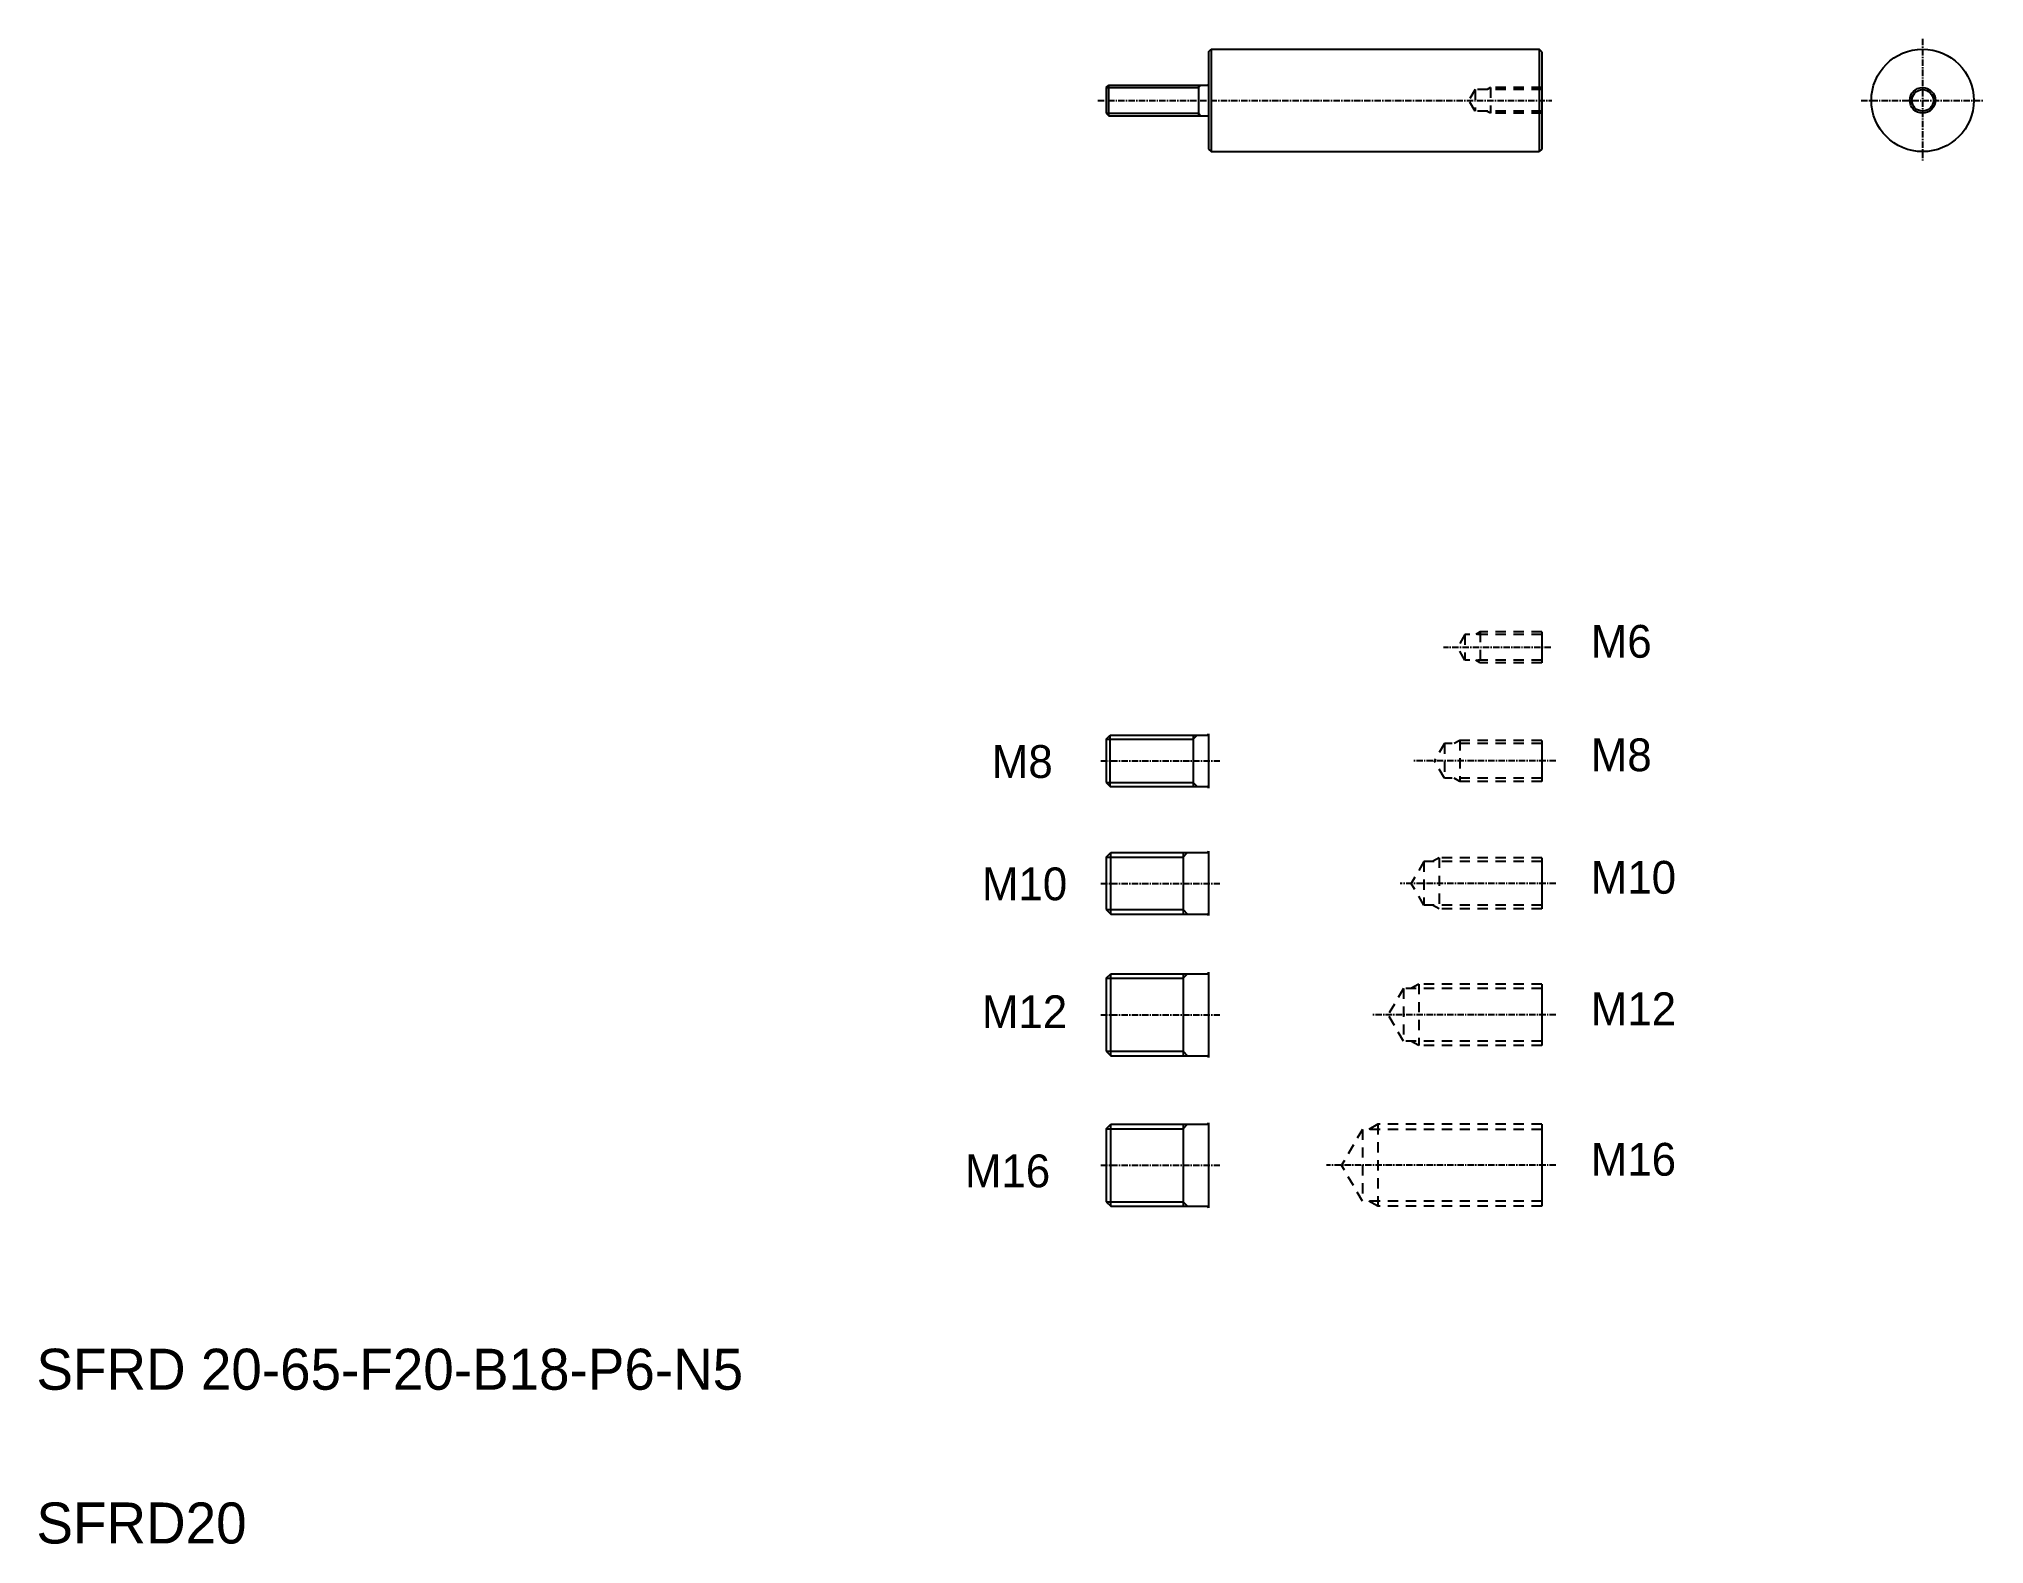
# Model space of a CAD drawing. Extents: x 78 to 457, y 98 to 392.
import ezdxf

# ---------------------------------------------------------------- set-up
doc = ezdxf.new("R2010")
doc.units = 0
doc.linetypes.add('CENTER', pattern=[2, 1.25, -0.25, 0.25, -0.25])
doc.linetypes.add('DASHED', pattern=[3.5, 2, -1.5])
doc.layers.get('0').update_dxf_attribs({"linetype": 'CONTINUOUS'})
doc.layers.add('CENTER', color=1, linetype='CENTER')

msp = doc.modelspace()

# ---------------------------------------------------------------- linework, layer by layer
at = {"color": 7, "linetype": 'CONTINUOUS'}
for p, q in [((305.88, 389.5), (306.38, 390)), ((305.88, 389.5), (305.88, 370.5)), ((306.38, 390), (370.38, 390)), ((306.38, 390), (306.38, 370)), ((370.38, 390), (370.38, 370)), ((370.88, 389.5), (370.38, 390)), ((370.88, 389.5), (370.88, 370.5)), ((285.88, 382.5), (286.38, 383)), ((286.38, 383), (305.68, 383)), ((286.38, 377), (286.38, 383)), ((303.88, 383), (303.88, 377)), ((285.88, 377.5), (286.38, 377)), ((286.38, 377), (305.68, 377)), ((305.88, 370.5), (306.38, 370)), ((306.38, 370), (370.38, 370)), ((370.88, 370.5), (370.38, 370)), ((370.88, 276.29), (370.88, 270.29)), ((285.88, 255.39), (286.63, 256.14)), ((286.63, 246.14), (286.63, 256.14)), ((286.63, 256.14), (305.58, 256.14)), ((302.88, 256.14), (302.88, 246.14)), ((370.88, 255.14), (370.88, 247.14)), ((285.88, 246.89), (286.63, 246.14)), ((286.63, 246.14), (305.58, 246.14)), ((285.88, 232.37), (286.76, 233.24)), ((286.76, 221.24), (286.76, 233.24)), ((286.76, 233.24), (305.58, 233.24)), ((300.88, 233.24), (300.88, 221.24)), ((370.88, 232.24), (370.88, 222.24)), ((285.88, 222.12), (286.76, 221.24)), ((286.76, 221.24), (305.58, 221.24)), ((285.88, 208.72), (286.76, 209.59)), ((286.76, 193.59), (286.76, 209.59)), ((286.76, 209.59), (305.58, 209.59)), ((300.88, 209.59), (300.88, 193.59)), ((370.88, 207.59), (370.88, 195.59)), ((285.88, 194.47), (286.76, 193.59)), ((286.76, 193.59), (305.58, 193.59)), ((285.88, 179.35), (286.76, 180.23)), ((286.76, 164.23), (286.76, 180.23)), ((286.76, 180.23), (305.58, 180.23)), ((300.88, 180.23), (300.88, 164.23)), ((370.88, 180.23), (370.88, 164.23)), ((285.88, 165.1), (286.76, 164.23)), ((286.76, 164.23), (305.58, 164.23))]:
    msp.add_line(p, q, dxfattribs=at)
for p, q in [((370.88, 384.75), (370.88, 384.75)), ((285.88, 382.5), (285.88, 377.5)), ((370.88, 380), (370.88, 380)), ((285.88, 255.39), (285.88, 246.89)), ((285.88, 232.37), (285.88, 222.12)), ((285.88, 208.72), (285.88, 194.47)), ((285.88, 179.35), (285.88, 165.1))]:
    msp.add_line(p, q)
at = {"color": 3, "linetype": 'CONTINUOUS'}
for p, q in [((285.88, 382.5), (303.88, 382.5)), ((303.88, 382.5), (304.38, 383)), ((285.88, 377.5), (303.88, 377.5)), ((303.88, 377.5), (304.38, 377)), ((285.88, 255.39), (302.88, 255.39)), ((302.88, 255.39), (303.63, 256.14)), ((285.88, 246.89), (302.88, 246.89)), ((302.88, 246.89), (303.63, 246.14)), ((285.88, 232.37), (300.88, 232.37)), ((300.88, 232.37), (301.76, 233.24)), ((285.88, 222.12), (300.88, 222.12)), ((300.88, 222.12), (301.76, 221.24)), ((300.88, 208.72), (301.76, 209.59)), ((285.88, 208.72), (300.88, 208.72)), ((285.88, 194.47), (300.88, 194.47)), ((300.88, 194.47), (301.76, 193.59)), ((285.88, 179.35), (300.88, 179.35)), ((300.88, 179.35), (301.76, 180.23)), ((285.88, 165.1), (300.88, 165.1)), ((300.88, 165.1), (301.76, 164.23))]:
    msp.add_line(p, q, dxfattribs=at)
at = {"color": 3, "linetype": 'DASHED'}
for p, q in [((357.88, 382.1), (356.67, 380)), ((357.88, 377.9), (356.67, 380)), ((370.88, 382.1), (357.88, 382.1)), ((357.88, 382.1), (357.88, 377.9)), ((360.88, 382.5), (360.27, 382.15)), ((370.88, 382.5), (360.88, 382.5)), ((360.88, 382.5), (360.88, 377.5)), ((370.88, 377.9), (357.88, 377.9)), ((360.88, 377.5), (360.27, 377.85)), ((370.88, 377.5), (360.88, 377.5)), ((355.88, 275.79), (354.44, 273.29)), ((355.88, 275.79), (355.88, 270.79)), ((370.88, 275.79), (355.88, 275.79)), ((358.88, 276.29), (358.01, 275.79)), ((358.88, 276.29), (358.88, 270.29)), ((370.88, 276.29), (358.88, 276.29)), ((355.88, 270.79), (354.44, 273.29)), ((370.88, 270.79), (355.88, 270.79)), ((358.88, 270.29), (358.01, 270.79)), ((370.88, 270.29), (358.88, 270.29)), ((351.88, 254.52), (349.93, 251.14)), ((370.88, 254.52), (351.88, 254.52)), ((351.88, 254.52), (351.88, 247.77)), ((354.88, 255.14), (353.8, 254.52)), ((370.88, 255.14), (354.88, 255.14)), ((354.88, 255.14), (354.88, 247.14)), ((351.88, 247.77), (349.93, 251.14)), ((370.88, 247.77), (351.88, 247.77)), ((354.88, 247.14), (353.8, 247.77)), ((370.88, 247.14), (354.88, 247.14)), ((350.88, 232.24), (349.58, 231.49)), ((370.88, 232.24), (350.88, 232.24)), ((350.88, 232.24), (350.88, 222.24)), ((347.88, 231.49), (345.43, 227.24)), ((370.88, 231.49), (347.88, 231.49)), ((347.88, 231.49), (347.88, 222.99)), ((347.88, 222.99), (345.43, 227.24)), ((370.88, 222.99), (347.88, 222.99)), ((350.88, 222.24), (349.58, 222.99)), ((370.88, 222.24), (350.88, 222.24)), ((343.88, 206.72), (340.92, 201.59)), ((370.88, 206.72), (343.88, 206.72)), ((343.88, 206.72), (343.88, 196.47)), ((346.88, 207.59), (345.37, 206.72)), ((370.88, 207.59), (346.88, 207.59)), ((346.88, 207.59), (346.88, 195.59)), ((343.88, 196.47), (340.92, 201.59)), ((370.88, 196.47), (343.88, 196.47)), ((346.88, 195.59), (345.37, 196.47)), ((370.88, 195.59), (346.88, 195.59)), ((335.88, 179.23), (331.84, 172.23)), ((370.88, 179.23), (335.88, 179.23)), ((335.88, 179.23), (335.88, 165.23)), ((338.88, 180.23), (337.15, 179.23)), ((370.88, 180.23), (338.88, 180.23)), ((338.88, 180.23), (338.88, 164.23)), ((335.88, 165.23), (331.84, 172.23)), ((370.88, 165.23), (335.88, 165.23)), ((338.88, 164.23), (337.15, 165.23)), ((370.88, 164.23), (338.88, 164.23))]:
    msp.add_line(p, q, dxfattribs=at)
at = {"color": 7}
for p, q in [((305.88, 256.44), (305.88, 245.84)), ((305.88, 233.54), (305.88, 220.94)), ((305.88, 209.89), (305.88, 193.29)), ((305.88, 180.53), (305.88, 163.93))]:
    msp.add_line(p, q, dxfattribs=at)
at = {"color": 7, "linetype": 'CONTINUOUS'}
for radius in [10, 2.1]:
    msp.add_circle((445.22, 380), radius, dxfattribs=at)
at = {"color": 3, "linetype": 'CONTINUOUS'}
msp.add_circle((445.22, 380), 2.5, dxfattribs=at)
at = {"color": 7, "linetype": 'CONTINUOUS'}
for centre, radius, start, end in [((305.68, 383.2), 0.2, 270, 360), ((305.68, 376.8), 0.2, 0, 90), ((305.58, 256.44), 0.3, 270, 0), ((305.58, 245.84), 0.3, 0, 90), ((305.58, 233.54), 0.3, 270, 0), ((305.58, 220.94), 0.3, 0, 90), ((305.58, 209.89), 0.3, 270, 0), ((305.58, 193.29), 0.3, 0, 90), ((305.58, 180.53), 0.3, 270, 0), ((305.58, 163.93), 0.3, 0, 90)]:
    msp.add_arc(centre, radius, start, end, dxfattribs=at)
at = {"layer": 'CENTER', "color": 1, "linetype": 'CENTER'}
for p, q in [((445.22, 392), (445.22, 368)), ((284.24, 380), (372.88, 380)), ((433.22, 380), (457.22, 380)), ((372.66, 273.29), (351.73, 273.29)), ((284.87, 251.14), (308.05, 251.14)), ((373.67, 251.14), (345.77, 251.14)), ((284.87, 227.24), (308.05, 227.24)), ((373.67, 227.24), (343.26, 227.24)), ((284.87, 201.59), (308.05, 201.59)), ((373.67, 201.59), (337.93, 201.59)), ((284.87, 172.23), (308.05, 172.23)), ((373.67, 172.23), (328.88, 172.23))]:
    msp.add_line(p, q, dxfattribs=at)

# ---------------------------------------------------------------- texts
for s, height, p in [('M6', 6.4, (380.46, 271.26)), ('M8', 6.4, (380.46, 249.12)), ('M8', 6.4, (263.57, 247.81)), ('M10', 6.4, (380.46, 225.22)), ('M10', 6.4, (261.63, 223.94)), ('M12', 6.4, (261.63, 198.99)), ('M12', 6.4, (380.46, 199.57)), ('M16', 6.4, (380.46, 170.2)), ('M16', 6.4, (258.31, 167.94)), ('SFRD 20-65-F20-B18-P6-N5', 8, (77.1, 128.44)), ('SFRD20', 8, (77.1, 98.44))]:
    msp.add_text(s, height=height).set_placement(p)

doc.saveas('drawing.dxf')
